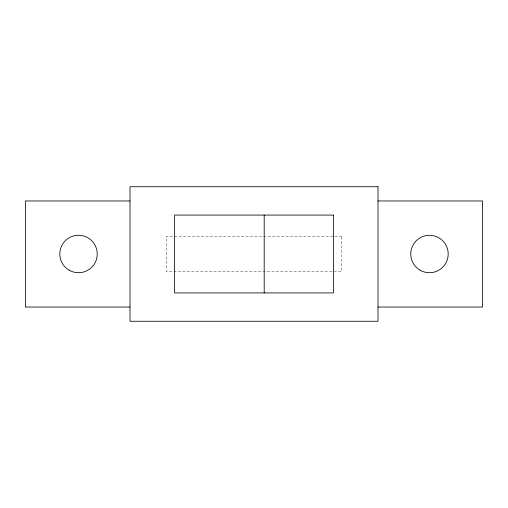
<?xml version="1.0" encoding="UTF-8"?>
<svg xmlns="http://www.w3.org/2000/svg" width="508" height="508" viewBox="0 0 508 508"><rect width="100%" height="100%" fill="white"/><g stroke="black" fill="none" stroke-linecap="round" stroke-linejoin="round"><path stroke-width="0.38" stroke-dasharray="2.54 1.91" d="M341.738 236.455L166.262 236.455L166.262 271.545L341.738 271.545L341.738 236.455"/><path stroke-width="0.76" d="M129.997 200.958L25.4 200.958L25.4 307.042L129.997 307.042M378.003 200.958L482.6 200.958L482.6 307.042L378.003 307.042M264.198 215.075L264.198 292.925M378.003 186.734L129.997 186.734L129.997 321.266L378.003 321.266L378.003 186.734M333.432 215.075L174.568 215.075L174.568 292.925L333.432 292.925L333.432 215.075M69.164 270.212A18.72 18.72 0 0 0 97.238 254A18.72 18.72 0 0 0 69.164 237.788A18.72 18.72 0 0 0 69.164 270.212M420.122 270.212A18.72 18.72 0 0 0 448.196 254A18.72 18.72 0 0 0 420.122 237.788A18.72 18.72 0 0 0 420.122 270.212"/></g></svg>
